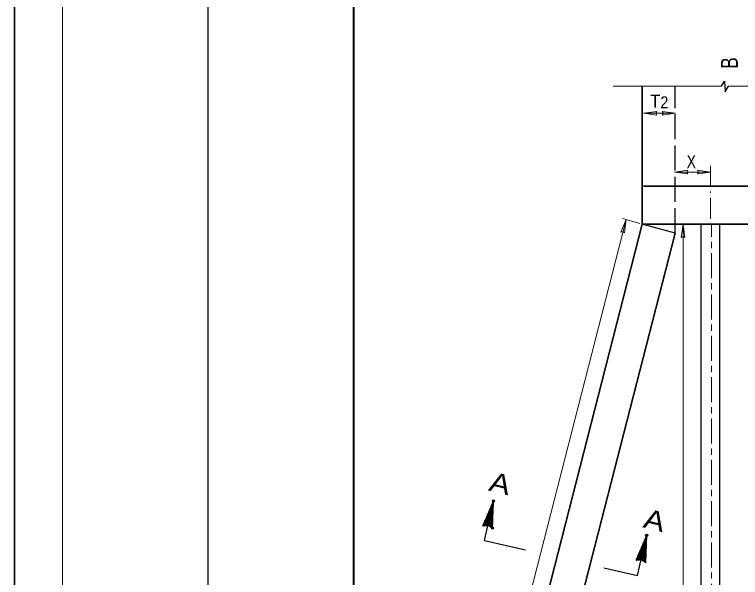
# Model space of a CAD drawing. Extents: x 927 to 1297, y 217 to 506.
# Drawn here: x 926.8 to 1001.6, y 304 to 361.9 of the extents above; entities that cross this region are included whole.
import ezdxf
from ezdxf.enums import TextEntityAlignment as Align

# ---------------------------------------------------------------- set-up
doc = ezdxf.new("R2010")
doc.units = 0
doc.header["$LTSCALE"] = 0.43
doc.header["$PDMODE"] = 32
doc.header["$PDSIZE"] = 0.215
for name, pattern in [('DOT_DASHED', [7.7, 5, -1.2, 0.3, -1.2]), ('LONG_DASH_SHORT_DASH', [9.9, 6, -1.2, 1.5, -1.2]), ('LONG_DASHED', [7.5, 6, -1.5])]:
    doc.linetypes.add(name, pattern=pattern)
doc.layers.add('1', color=7, linetype='Continuous', lineweight=25)

msp = doc.modelspace()

# ---------------------------------------------------------------- linework, layer by layer
at = {"layer": '1', "lineweight": 13}
for p, q in [((931.7488, 222.6642), (931.7488, 452.6545)), ((988.4462, 354.5617), (999.6262, 354.5617)), ((1000.3495, 354.5617), (1002.933, 354.5617)), ((991.5902, 351.7759), (992.9564, 351.9634)), ((991.5902, 351.7759), (994.885, 351.7759)), ((991.5902, 351.7759), (992.9564, 351.5884)), ((994.885, 351.7759), (993.5189, 351.9634)), ((994.885, 351.7759), (993.5189, 351.5884)), ((994.7779, 345.7221), (996.144, 345.9096)), ((994.7779, 345.7221), (998.5147, 345.7221)), ((994.7779, 345.7221), (996.144, 345.5346)), ((998.5147, 345.7221), (997.1485, 345.9096)), ((998.5147, 345.7221), (997.1485, 345.5346)), ((989.4339, 340.9273), (991.2018, 340.4183)), ((989.7807, 340.8275), (967.8305, 255.1697)), ((989.7805, 340.8271), (989.2582, 339.5413)), ((989.7805, 340.8271), (989.6198, 339.4609)), ((995.6618, 340.3514), (995.4743, 338.9853)), ((995.6618, 253.9108), (995.6618, 340.3514)), ((995.6618, 340.3514), (995.8493, 338.9853))]:
    msp.add_line(p, q, dxfattribs=at)
at = {"layer": '1'}
for p, q in [((946.7494, 227.6599), (946.7494, 448.0873)), ((994.8448, 339.4138), (991.4429, 340.3514)), ((997.5102, 253.9108), (997.5102, 340.3514)), ((999.4387, 253.9108), (999.4387, 340.3514)), ((975.5584, 309.3324), (976.121, 311.8236)), ((975.5852, 309.3324), (976.1343, 311.7432)), ((976.0942, 311.7566), (976.1343, 311.7566)), ((976.0942, 311.7432), (976.1343, 311.7298)), ((976.1076, 311.7834), (976.1343, 311.77)), ((976.121, 311.8236), (976.1343, 311.8102)), ((976.121, 311.7968), (976.1343, 311.7968)), ((975.2102, 307.7654), (976.0406, 311.4217)), ((975.3843, 309.3057), (975.7727, 311.0066)), ((975.4112, 309.319), (975.8129, 311.1003)), ((975.4379, 309.319), (975.8665, 311.2075)), ((975.4513, 309.319), (975.9067, 311.3147)), ((975.4781, 309.319), (975.9468, 311.4084)), ((975.4915, 309.319), (976.0004, 311.5155)), ((975.5182, 309.319), (976.0406, 311.6227)), ((975.5451, 309.319), (976.0808, 311.7164)), ((975.5987, 309.319), (976.121, 311.6361)), ((975.612, 309.3057), (976.121, 311.5289)), ((975.6388, 309.2922), (976.121, 311.4217)), ((975.6522, 309.2788), (976.121, 311.3147)), ((975.6656, 309.2788), (976.1076, 311.2075)), ((975.6924, 309.2654), (976.1076, 311.1003)), ((975.7057, 309.2521), (976.1076, 310.9932)), ((975.7727, 311.0066), (976.0942, 310.9396)), ((975.7727, 310.9932), (976.0942, 310.9128)), ((975.7862, 311.0334), (976.1076, 310.953)), ((975.7995, 311.0602), (976.1076, 310.9932)), ((975.7995, 311.0467), (976.1076, 310.9798)), ((975.8129, 311.1003), (976.1076, 311.0334)), ((975.8129, 311.0869), (976.1076, 311.02)), ((975.8263, 311.1272), (976.1076, 311.0602)), ((975.8397, 311.1539), (976.1076, 311.1003)), ((975.8397, 311.1405), (976.1076, 311.0736)), ((975.8531, 311.1941), (976.1076, 311.1405)), ((975.8531, 311.1807), (976.1076, 311.1137)), ((975.8665, 311.2209), (976.1076, 311.1673)), ((975.8799, 311.2477), (976.1076, 311.2075)), ((975.8799, 311.2342), (976.1076, 311.1807)), ((975.8932, 311.2878), (976.1076, 311.2477)), ((975.8932, 311.2744), (976.1076, 311.2209)), ((975.9067, 311.3147), (976.1076, 311.2611)), ((975.9201, 311.3414), (976.1076, 311.3012)), ((975.9201, 311.328), (976.1076, 311.2878)), ((975.9335, 311.3816), (976.121, 311.3414)), ((975.9335, 311.3682), (976.121, 311.328)), ((975.9468, 311.4084), (976.121, 311.3682)), ((975.9602, 311.4352), (976.121, 311.4084)), ((975.9602, 311.4217), (976.121, 311.3816)), ((975.9737, 311.4753), (976.121, 311.4486)), ((975.9737, 311.462), (976.121, 311.4217)), ((975.9871, 311.5022), (976.121, 311.462)), ((976.0004, 311.5289), (976.121, 311.5022)), ((976.0004, 311.5155), (976.121, 311.4887)), ((976.0138, 311.5691), (976.121, 311.5557)), ((976.0138, 311.5557), (976.121, 311.5289)), ((976.0272, 311.5959), (976.121, 311.5691)), ((976.0406, 311.6227), (976.121, 311.6092)), ((976.0406, 311.6092), (976.121, 311.5959)), ((976.054, 311.6628), (976.121, 311.6495)), ((976.054, 311.6495), (976.121, 311.6361)), ((976.0674, 311.6897), (976.121, 311.6762)), ((976.0808, 311.7164), (976.1343, 311.7164)), ((976.0808, 311.7031), (976.1343, 311.6897)), ((975.237, 309.2922), (975.4647, 310.2833)), ((975.2638, 309.2922), (975.5182, 310.3905)), ((975.2906, 309.3057), (975.5584, 310.4842)), ((975.304, 309.3057), (975.5987, 310.5914)), ((975.3307, 309.3057), (975.6388, 310.6986)), ((975.3442, 309.3057), (975.6924, 310.7923)), ((975.3709, 309.3057), (975.7326, 310.8994)), ((975.4513, 310.2566), (976.0674, 310.1227)), ((975.4513, 310.2432), (976.0674, 310.0958)), ((975.4647, 310.2833), (976.0674, 310.136)), ((975.4781, 310.3102), (976.0674, 310.1762)), ((975.4781, 310.2967), (976.0674, 310.1628)), ((975.4915, 310.3503), (976.0808, 310.2164)), ((975.4915, 310.3369), (976.0808, 310.203)), ((975.5049, 310.3771), (976.0808, 310.2432)), ((975.5182, 310.4039), (976.0808, 310.2833)), ((975.5182, 310.3905), (976.0808, 310.2566)), ((975.5317, 310.4441), (976.0808, 310.3235)), ((975.5317, 310.4307), (976.0808, 310.2967)), ((975.5451, 310.4708), (976.0808, 310.3503)), ((975.5584, 310.4977), (976.0808, 310.3905)), ((975.5584, 310.4842), (976.0808, 310.3637)), ((975.5718, 310.5378), (976.0808, 310.4307)), ((975.5718, 310.5244), (976.0808, 310.4039)), ((975.5852, 310.5646), (976.0808, 310.4441)), ((975.5987, 310.5914), (976.0808, 310.4842)), ((975.5987, 310.578), (976.0808, 310.4708)), ((975.612, 310.6316), (976.0808, 310.5244)), ((975.612, 310.6182), (976.0808, 310.511)), ((975.6254, 310.6583), (976.0808, 310.5512)), ((975.6388, 310.6852), (976.0942, 310.5914)), ((975.6388, 310.6717), (976.0942, 310.5646)), ((975.6522, 310.7253), (976.0942, 310.6316)), ((975.6522, 310.7119), (976.0942, 310.6047)), ((975.6656, 310.7521), (976.0942, 310.645)), ((975.679, 310.7789), (976.0942, 310.6852)), ((975.679, 310.7655), (976.0942, 310.6717)), ((975.6924, 310.8191), (976.0942, 310.7387)), ((975.6924, 310.8057), (976.0942, 310.7119)), ((975.7057, 310.8458), (976.0942, 310.7521)), ((975.7192, 309.2387), (976.0942, 310.8861)), ((975.7192, 310.8727), (976.0942, 310.7923)), ((975.7192, 310.8592), (976.0942, 310.7789)), ((975.7326, 310.9128), (976.0942, 310.8325)), ((975.7326, 310.8994), (976.0942, 310.8191)), ((975.746, 310.9396), (976.0942, 310.8592)), ((975.746, 309.2253), (976.0942, 310.7789)), ((975.7593, 310.9664), (976.0942, 310.8994)), ((975.7593, 310.953), (976.0942, 310.8727)), ((975.7593, 309.2119), (976.0942, 310.6717)), ((975.7727, 309.2119), (976.0808, 310.5646)), ((975.7995, 309.1985), (976.0808, 310.4575)), ((975.8129, 309.1851), (976.0808, 310.3503)), ((975.8397, 309.1717), (976.0808, 310.2432)), ((975.0897, 309.2788), (975.1567, 309.5601)), ((975.1165, 309.2788), (975.2102, 309.6672)), ((975.1298, 309.5065), (976.0406, 309.3057)), ((975.1298, 309.4932), (976.0406, 309.2788)), ((975.1432, 309.2922), (975.2504, 309.7744)), ((975.1432, 309.5199), (976.0406, 309.319)), ((975.1567, 309.2922), (975.2906, 309.8682)), ((975.1567, 309.5601), (976.0406, 309.3592)), ((975.1567, 309.5467), (976.0406, 309.3458)), ((975.1701, 309.6003), (976.0406, 309.3994)), ((975.1701, 309.5869), (976.0406, 309.386)), ((975.1834, 309.2922), (975.3307, 309.9753)), ((975.1834, 309.6137), (976.0406, 309.4262)), ((975.1968, 309.2922), (975.3843, 310.0824)), ((975.1968, 309.6538), (976.054, 309.4663)), ((975.1968, 309.6405), (976.0406, 309.4396)), ((975.2102, 309.6941), (976.054, 309.5065)), ((975.2102, 309.6807), (976.054, 309.4797)), ((975.2236, 309.2922), (975.4245, 310.1762)), ((975.2236, 309.7074), (976.054, 309.5199)), ((975.237, 309.7476), (976.054, 309.5735)), ((975.237, 309.7342), (976.054, 309.5467)), ((975.2504, 309.7878), (976.054, 309.6137)), ((975.2504, 309.7744), (976.054, 309.5869)), ((975.2638, 309.8146), (976.054, 309.6271)), ((975.2772, 309.8413), (976.054, 309.6672)), ((975.2772, 309.828), (976.054, 309.6538)), ((975.2906, 309.8816), (976.054, 309.7074)), ((975.2906, 309.8682), (976.054, 309.6941)), ((975.304, 309.9083), (976.054, 309.7342)), ((975.3174, 309.9351), (976.054, 309.7744)), ((975.3174, 309.9217), (976.054, 309.7476)), ((975.3307, 309.9753), (976.054, 309.8146)), ((975.3307, 309.9619), (976.054, 309.7878)), ((975.3442, 310.0021), (976.0674, 309.828)), ((975.3576, 310.0289), (976.0674, 309.8682)), ((975.3576, 310.0155), (976.0674, 309.8547)), ((975.3709, 310.0691), (976.0674, 309.9083)), ((975.3709, 310.0557), (976.0674, 309.8949)), ((975.3843, 310.0958), (976.0674, 309.9351)), ((975.3977, 310.1227), (976.0674, 309.9753)), ((975.3977, 310.1092), (976.0674, 309.9619)), ((975.4112, 310.1628), (976.0674, 310.0155)), ((975.4112, 310.1494), (976.0674, 310.0021)), ((975.4245, 310.1896), (976.0674, 310.0422)), ((975.4379, 310.2164), (976.0674, 310.0824)), ((975.4379, 310.203), (976.0674, 310.0557)), ((975.8531, 309.1583), (976.0674, 310.136)), ((975.8665, 309.1449), (976.0674, 310.0289)), ((975.8932, 309.1315), (976.0674, 309.9217)), ((975.9067, 309.1315), (976.054, 309.8146)), ((975.9201, 309.1182), (976.054, 309.7074)), ((975.9468, 309.1047), (976.054, 309.5869)), ((975.0361, 309.2788), (975.0495, 309.2788)), ((975.0495, 309.2788), (975.0763, 309.3592)), ((975.0495, 309.319), (975.1834, 309.2922)), ((975.0495, 309.3057), (975.1165, 309.2788)), ((975.0629, 309.3324), (975.2504, 309.2922)), ((975.0763, 309.2788), (975.1165, 309.4663)), ((975.0763, 309.3726), (975.3709, 309.3057)), ((975.0763, 309.3592), (975.304, 309.3057)), ((975.0897, 309.4128), (975.5049, 309.319)), ((975.0897, 309.3994), (975.4379, 309.319)), ((975.1031, 309.4262), (975.5584, 309.3324)), ((975.1165, 309.4663), (976.0406, 309.2654)), ((975.1165, 309.453), (976.0406, 309.2387)), ((975.5987, 309.319), (976.0406, 309.2253)), ((975.6388, 309.2922), (976.0406, 309.1985)), ((975.6924, 309.2521), (976.0406, 309.1851)), ((975.746, 309.2253), (976.0406, 309.1583)), ((975.7995, 309.1851), (976.0406, 309.1315)), ((975.8531, 309.1583), (976.0406, 309.1182)), ((975.9067, 309.1315), (976.0406, 309.0913)), ((975.9602, 309.0913), (976.054, 309.4797)), ((975.9602, 309.0913), (976.0406, 309.0779)), ((975.9737, 309.0779), (976.0406, 309.3726)), ((976.0004, 309.0646), (976.0406, 309.2654)), ((976.0138, 309.0646), (976.0406, 309.1583)), ((976.0138, 309.0646), (976.0272, 309.0512)), ((991.2956, 305.7832), (991.818, 308.0868)), ((991.3224, 305.7832), (991.8582, 308.1806)), ((991.3358, 305.7966), (991.8983, 308.2878)), ((991.3626, 305.7966), (991.9117, 308.2074)), ((991.376, 305.7832), (991.8983, 308.1003)), ((991.3894, 305.7698), (991.8983, 307.9931)), ((991.7777, 307.9931), (991.8983, 307.9663)), ((991.7912, 308.0333), (991.8983, 308.0199)), ((991.7912, 308.0199), (991.8983, 307.9931)), ((991.8046, 308.0601), (991.8983, 308.0333)), ((991.818, 308.0868), (991.8983, 308.0734)), ((991.818, 308.0734), (991.8983, 308.0601)), ((991.8313, 308.127), (991.8983, 308.1137)), ((991.8313, 308.1137), (991.8983, 308.1003)), ((991.8447, 308.1538), (991.8983, 308.1404)), ((991.8582, 308.194), (991.9117, 308.1806)), ((991.8582, 308.1672), (991.8983, 308.1538)), ((991.8715, 308.2208), (991.9117, 308.2208)), ((991.8715, 308.2074), (991.9117, 308.194)), ((991.8849, 308.2476), (991.9117, 308.2342)), ((991.8983, 308.2878), (991.9117, 308.2743)), ((991.8983, 308.2609), (991.9117, 308.2609)), ((975.2102, 307.7654), (979.4292, 306.8011)), ((990.9742, 304.1626), (991.818, 307.8859)), ((991.1215, 305.7698), (991.4697, 307.2564)), ((991.1483, 305.7698), (991.5099, 307.3636)), ((991.1751, 305.7698), (991.5501, 307.4708)), ((991.1885, 305.7832), (991.5902, 307.5645)), ((991.2152, 305.7832), (991.6438, 307.6717)), ((991.2287, 305.7832), (991.684, 307.7788)), ((991.2554, 305.7832), (991.7242, 307.8726)), ((991.2688, 305.7832), (991.7777, 307.9797)), ((991.4162, 305.7564), (991.8983, 307.8859)), ((991.4296, 305.743), (991.8983, 307.7788)), ((991.4429, 305.743), (991.8849, 307.6717)), ((991.4563, 307.2431), (991.8715, 307.1493)), ((991.4697, 305.7296), (991.8849, 307.5645)), ((991.4697, 307.2833), (991.8715, 307.2029)), ((991.4697, 307.2698), (991.8715, 307.1761)), ((991.4832, 305.7163), (991.8849, 307.4573)), ((991.4832, 307.31), (991.8715, 307.2163)), ((991.4965, 307.3368), (991.8715, 307.2564)), ((991.4965, 307.3234), (991.8715, 307.2431)), ((991.5099, 307.377), (991.8715, 307.2967)), ((991.5099, 307.3636), (991.8715, 307.2833)), ((991.5099, 305.7028), (991.8715, 307.3503)), ((991.5233, 307.4038), (991.8715, 307.3234)), ((991.5233, 305.6894), (991.8715, 307.2431)), ((991.5367, 307.4306), (991.8715, 307.3636)), ((991.5367, 307.4172), (991.8715, 307.3368)), ((991.5501, 307.4708), (991.8849, 307.4038)), ((991.5501, 307.4573), (991.8715, 307.377)), ((991.5635, 307.4975), (991.8849, 307.4172)), ((991.5769, 307.5243), (991.8849, 307.4573)), ((991.5769, 307.5109), (991.8849, 307.444)), ((991.5902, 307.5645), (991.8849, 307.4975)), ((991.5902, 307.5511), (991.8849, 307.4842)), ((991.6037, 307.5913), (991.8849, 307.5243)), ((991.6171, 307.6181), (991.8849, 307.5645)), ((991.6171, 307.6047), (991.8849, 307.5378)), ((991.6304, 307.6583), (991.8849, 307.6047)), ((991.6304, 307.6448), (991.8849, 307.5779)), ((991.6438, 307.6851), (991.8849, 307.6315)), ((991.6572, 307.7118), (991.8849, 307.6717)), ((991.6572, 307.6984), (991.8849, 307.6448)), ((991.6707, 307.752), (991.8849, 307.7118)), ((991.6707, 307.7386), (991.8849, 307.6851)), ((991.684, 307.7788), (991.8849, 307.7253)), ((991.6974, 307.8056), (991.8849, 307.7654)), ((991.6974, 307.7922), (991.8849, 307.752)), ((991.7108, 307.8458), (991.8983, 307.8056)), ((991.7108, 307.8323), (991.8983, 307.7922)), ((991.7242, 307.8726), (991.8983, 307.8323)), ((991.7376, 307.8993), (991.8983, 307.8726)), ((991.7376, 307.8859), (991.8983, 307.8458)), ((991.751, 307.9395), (991.8983, 307.9128)), ((991.751, 307.9261), (991.8983, 307.8859)), ((991.7644, 307.9663), (991.8983, 307.9261)), ((991.7777, 307.9797), (991.8983, 307.9529)), ((990.9742, 305.7564), (991.1617, 306.5466)), ((991.001, 305.7564), (991.2018, 306.6403)), ((991.0277, 305.7564), (991.2421, 306.7475)), ((991.0412, 305.7564), (991.2956, 306.8547)), ((991.0679, 305.7698), (991.3358, 306.9484)), ((991.0813, 305.7698), (991.376, 307.0556)), ((991.1081, 305.7698), (991.4162, 307.1627)), ((991.1349, 306.493), (991.8447, 306.3323)), ((991.1483, 306.5333), (991.8447, 306.3725)), ((991.1483, 306.5198), (991.8447, 306.3591)), ((991.1617, 306.56), (991.8447, 306.3992)), ((991.1751, 306.5867), (991.8447, 306.4395)), ((991.1751, 306.5734), (991.8447, 306.4261)), ((991.1885, 306.627), (991.8447, 306.4797)), ((991.1885, 306.6136), (991.8447, 306.4663)), ((991.2018, 306.6538), (991.8447, 306.5064)), ((991.2152, 306.6806), (991.8447, 306.5466)), ((991.2152, 306.6672), (991.8447, 306.5198)), ((991.2287, 306.7208), (991.8447, 306.5867)), ((991.2287, 306.7073), (991.8447, 306.56)), ((991.2421, 306.7475), (991.8447, 306.6002)), ((991.2554, 306.7743), (991.8582, 306.6403)), ((991.2554, 306.7609), (991.8447, 306.627)), ((991.2688, 306.8145), (991.8582, 306.6806)), ((991.2688, 306.8011), (991.8582, 306.6672)), ((991.2822, 306.8413), (991.8582, 306.7073)), ((991.2956, 306.8681), (991.8582, 306.7475)), ((991.2956, 306.8547), (991.8582, 306.7208)), ((991.309, 306.9083), (991.8582, 306.7877)), ((991.309, 306.8948), (991.8582, 306.7609)), ((991.3224, 306.935), (991.8582, 306.8145)), ((991.3358, 306.9618), (991.8582, 306.8547)), ((991.3358, 306.9484), (991.8582, 306.8278)), ((991.3492, 307.002), (991.8582, 306.8948)), ((991.3492, 306.9886), (991.8582, 306.8681)), ((991.3626, 307.0288), (991.8582, 306.9083)), ((991.376, 307.0556), (991.8582, 306.9484)), ((991.376, 307.0422), (991.8582, 306.935)), ((991.3894, 307.0958), (991.8582, 306.9886)), ((991.3894, 307.0823), (991.8582, 306.9752)), ((991.4027, 307.1225), (991.8582, 307.0154)), ((991.4162, 307.1493), (991.8715, 307.0556)), ((991.4162, 307.1359), (991.8715, 307.0288)), ((991.4296, 307.1895), (991.8715, 307.0958)), ((991.4296, 307.1761), (991.8715, 307.0689)), ((991.4429, 307.2163), (991.8715, 307.1092)), ((991.4563, 307.2297), (991.8715, 307.1359)), ((991.5367, 305.6761), (991.8715, 307.1359)), ((991.5635, 305.6627), (991.8715, 307.0288)), ((991.5769, 305.6627), (991.8582, 306.9216)), ((991.5902, 305.6492), (991.8582, 306.8145)), ((991.6171, 305.6358), (991.8582, 306.7073)), ((991.6304, 305.6225), (991.8447, 306.6002)), ((991.6438, 305.6091), (991.8447, 306.493)), ((990.8135, 305.743), (990.8402, 305.743)), ((990.8268, 305.743), (990.8537, 305.8233)), ((990.8268, 305.7832), (990.9607, 305.7564)), ((990.8268, 305.7698), (990.8938, 305.743)), ((990.8402, 305.7966), (991.0277, 305.7564)), ((990.8537, 305.743), (990.8938, 305.9305)), ((990.8537, 305.8367), (991.1483, 305.7698)), ((990.8537, 305.8233), (991.0947, 305.7698)), ((990.867, 305.8769), (991.2822, 305.7832)), ((990.867, 305.8636), (991.2152, 305.7832)), ((990.8804, 305.743), (990.934, 306.0242)), ((990.8804, 305.8903), (991.3492, 305.7966)), ((990.8938, 305.743), (990.9876, 306.1314)), ((990.8938, 305.9305), (991.818, 305.7296)), ((990.8938, 305.9171), (991.818, 305.7028)), ((990.9072, 305.9707), (991.818, 305.7698)), ((990.9072, 305.9573), (991.818, 305.743)), ((990.9206, 305.7564), (991.0277, 306.2386)), ((990.9206, 305.9841), (991.818, 305.7832)), ((990.934, 305.7564), (991.0679, 306.3323)), ((990.934, 306.0242), (991.818, 305.8233)), ((990.934, 306.0109), (991.818, 305.81)), ((990.9474, 306.0644), (991.818, 305.8636)), ((990.9474, 306.0511), (991.818, 305.8502)), ((990.9607, 305.7564), (991.1081, 306.4395)), ((990.9607, 306.0778), (991.8313, 305.8903)), ((990.9742, 306.118), (991.8313, 305.9305)), ((990.9742, 306.1047), (991.8313, 305.9038)), ((990.9876, 306.1582), (991.8313, 305.9707)), ((990.9876, 306.1448), (991.8313, 305.9439)), ((991.001, 306.1716), (991.8313, 305.9841)), ((991.0143, 306.2117), (991.8313, 306.0377)), ((991.0143, 306.1984), (991.8313, 306.0109)), ((991.0277, 306.2519), (991.8313, 306.0778)), ((991.0277, 306.2386), (991.8313, 306.0511)), ((991.0412, 306.2653), (991.8313, 306.0913)), ((991.0546, 306.3055), (991.8313, 306.1314)), ((991.0546, 306.2922), (991.8313, 306.118)), ((991.0679, 306.3458), (991.8313, 306.1716)), ((991.0679, 306.3323), (991.8313, 306.1582)), ((991.0813, 306.3591), (991.8313, 306.1984)), ((991.0947, 306.3992), (991.8313, 306.2386)), ((991.0947, 306.3859), (991.8313, 306.2117)), ((991.1081, 306.4395), (991.8447, 306.2788)), ((991.1081, 306.4261), (991.8313, 306.2519)), ((991.1215, 306.4528), (991.8447, 306.2922)), ((991.1349, 306.4797), (991.8447, 306.3189)), ((991.376, 305.7832), (991.818, 305.6894)), ((991.4162, 305.7564), (991.818, 305.6627)), ((991.6707, 305.5957), (991.8447, 306.3859)), ((991.684, 305.5957), (991.8447, 306.2788)), ((991.6974, 305.5822), (991.8313, 306.1716)), ((991.7242, 305.5689), (991.8313, 306.0511)), ((991.7376, 305.5555), (991.8313, 305.9439)), ((991.751, 305.5421), (991.818, 305.8367)), ((991.4697, 305.7163), (991.818, 305.6492)), ((991.5233, 305.6894), (991.818, 305.6225)), ((991.5769, 305.6492), (991.818, 305.5957)), ((991.6304, 305.6225), (991.818, 305.5822)), ((991.684, 305.5957), (991.818, 305.5555)), ((991.7376, 305.5555), (991.818, 305.5421)), ((991.7777, 305.5288), (991.818, 305.7296)), ((991.7912, 305.5288), (991.818, 305.6225)), ((991.7912, 305.5288), (991.818, 305.5153)), ((991.8046, 305.5153), (991.818, 305.5153)), ((987.5053, 304.9528), (990.9742, 304.1626))]:
    msp.add_line(p, q, dxfattribs=at)
at = {"layer": '1', "lineweight": 40}
msp.add_line((961.7499, 235.1602), (961.7499, 440.1585), dxfattribs=at)
at = {"layer": '1', "lineweight": 35}
for p, q in [((991.4429, 340.3514), (991.4429, 354.5617)), ((991.5902, 344.2622), (1002.8541, 344.2622)), ((991.4429, 340.3514), (969.5181, 254.7801)), ((991.4429, 340.3514), (1002.8541, 340.3514)), ((994.8448, 339.4138), (974.1253, 258.7056))]:
    msp.add_line(p, q, dxfattribs=at)
at = {"layer": '1', "linetype": 'LONG_DASHED'}
msp.add_line((994.8448, 339.4138), (994.8448, 354.5617), dxfattribs=at)
at = {"layer": '1', "linetype": 'DOT_DASHED', "lineweight": 13}
msp.add_line((998.4744, 340.9139), (998.4744, 346.5378), dxfattribs=at)
at = {"layer": '1', "linetype": 'LONG_DASH_SHORT_DASH', "lineweight": 13}
msp.add_line((998.5816, 253.9108), (998.5816, 340.3514), dxfattribs=at)
at = {"layer": '1', "lineweight": 35}
msp.add_lwpolyline([(926.8144, 217.4915), (1297.3671, 217.4915), (1297.3671, 506.4006), (926.8144, 506.4006)], close=True, dxfattribs=at)
at = {"layer": '1'}
msp.add_lwpolyline([(999.6262, 354.5617), (999.9343, 355.0974), (1000.0012, 353.9724), (1000.3495, 354.5617)], dxfattribs=at)
at = {"layer": '1', "lineweight": 13}
for points in [[(992.9564, 351.9634), (992.8492, 351.7759), (992.9564, 351.5884)], [(993.5189, 351.5884), (993.6261, 351.7759), (993.5189, 351.9634)], [(996.144, 345.9096), (996.0368, 345.7221), (996.144, 345.5346)], [(997.1485, 345.5346), (997.2557, 345.7221), (997.1485, 345.9096)], [(989.6198, 339.4609), (989.4591, 339.6082), (989.2582, 339.5413)], [(995.8493, 338.9853), (995.6618, 339.0924), (995.4743, 338.9853)]]:
    msp.add_lwpolyline(points, dxfattribs=at)
at = {"layer": '1'}
for points in [[(976.0272, 309.0512), (976.1343, 311.837), (975.0361, 309.2788), (975.5852, 309.3324)], [(991.818, 305.5153), (991.9117, 308.3012), (990.8135, 305.743), (991.3626, 305.7966)]]:
    msp.add_lwpolyline(points, close=True, dxfattribs=at)
for p in [(976.1343, 311.837), (976.0272, 309.0512), (991.9117, 308.3012)]:
    msp.add_point(p, dxfattribs=at)

# ---------------------------------------------------------------- texts
for s, height, rotation, width, p in [('B', 1.741, 90, 0.75, (1001.3004, 356.9584)), ('A', 2.009, 346, 1.2, (976.5878, 312.6719)), ('A', 2.009, 346, 1.2, (992.4857, 308.8816))]:
    msp.add_text(s, height=height, rotation=rotation, dxfattribs=dict(at, width=width)).set_placement(p, align=Align.CENTER)
for s, height, width, p in [('T ', 1.339, 0.95, (993.0274, 352.3518)), ('2', 1.224, 0.9, (993.7288, 352.2932)), ('X', 1.339, 0.8, (996.5057, 346.1105))]:
    msp.add_text(s, height=height, dxfattribs=dict(at, width=width)).set_placement(p, align=Align.CENTER)

doc.saveas('drawing.dxf')
